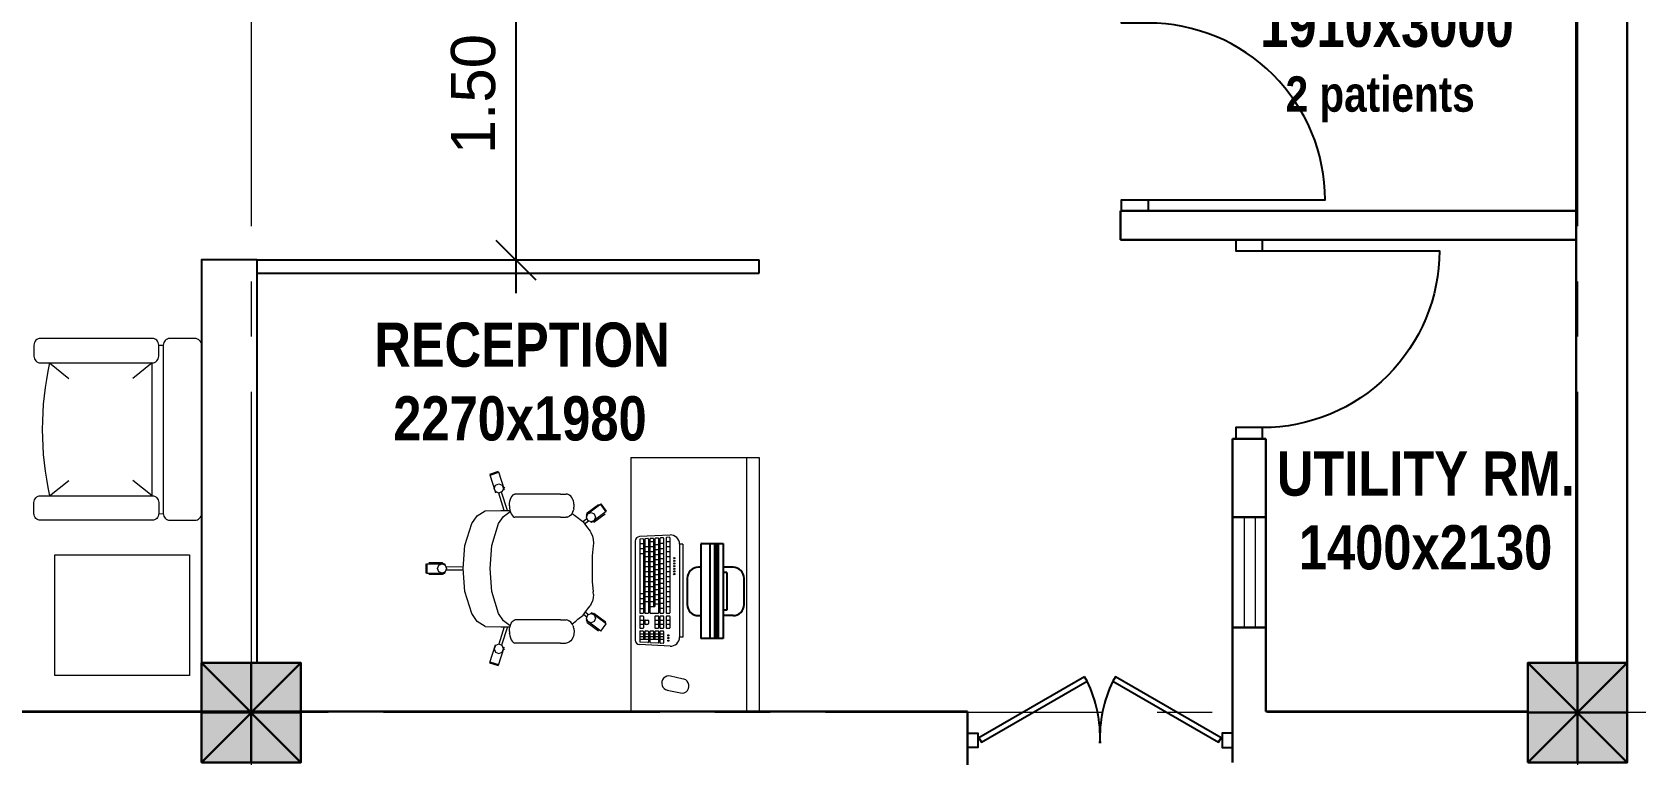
# Model space of a CAD drawing. Header units: metres. Extents: x 319894 to 3389272, y 120 to 6136017.
# Drawn here: x 321319.07 to 321326.32, y 3068023.45 to 3068026.72 of the extents above; entities that cross this region are included whole.
import ezdxf

# ---------------------------------------------------------------- set-up
doc = ezdxf.new("R2010")
doc.units = ezdxf.units.M
doc.header["$MEASUREMENT"] = 0
doc.linetypes.add('CENTER', pattern=[2, 1.25, -0.25, 0.25, -0.25])
doc.linetypes.add('HIDDEN', pattern=[0.375, 0.25, -0.125])
doc.layers.get('Defpoints').update_dxf_attribs({"color": 254})
for name, color, linetype, lineweight in [('a_MUEBLE', 255, 'Continuous', 5), ('centerline', 255, 'HIDDEN', 5), ('column', 50, 'Continuous', 30), ('Fixtures', 31, 'Continuous', 20), ('hatch', 252, 'Continuous', 15), ('MOBILIARIO1', 144, 'Continuous', 5), ('wall', 4, 'Continuous', 30), ('window-door', 4, 'Continuous', 20)]:
    doc.layers.add(name, color=color, linetype=linetype, lineweight=lineweight)
for name, color, linetype in [('door_cad-block.com', 7, 'Continuous'), ('S-DIM', 7, 'Continuous'), ('TEXT', 255, 'Continuous')]:
    doc.layers.add(name, color=color, linetype=linetype)
doc.styles.get("Standard").update_dxf_attribs({"font": 'arial.ttf'})
doc.dimstyles.get("Standard").update_dxf_attribs({"dimtxt": 0.2, "dimasz": 0.18, "dimexe": 0.2, "dimexo": 0.2, "dimgap": 0.09, "dimtad": 1, "dimzin": 0, "dimdsep": 46, "dimtxsty": 'Standard', "dimblk": 'OBLIQUE', "dimcen": 0.09, "dimdle": 0.15, "dimclrt": 7, "dimadec": 0, "dimazin": 0, "dimtfac": 1, "dimtofl": 0, "dimtmove": 0, "dimatfit": 3, "dimfxl": 0.3, "dimfxlon": 1, "dimtfillclr": 2, "dimtolj": 1, "dimtzin": 0, "dimarcsym": 0})

# ---------------------------------------------------------------- blocks, each defined once
blk = doc.blocks.new('column')
at = {"layer": 'hatch'}
h = blk.add_hatch(color=256, dxfattribs=at)
h.dxf.hatch_style = 1
h.paths.add_polyline_path([(0, 0), (0.45, 0), (0.45, 0.45), (0, 0.45)])
at = {"layer": 'column'}
for p, q in [((0, 0.45), (0.45, 0)), ((0, 0), (0.45, 0.45)), ((0.225, 0.45), (0.225, 0)), ((0, 0.225), (0.45, 0.225))]:
    blk.add_line(p, q, dxfattribs=at)
blk.add_lwpolyline([(0, 0), (0.45, 0), (0.45, 0.45), (0, 0.45)], close=True, dxfattribs=at)
blk = doc.blocks.new('BGRID')
at = {"layer": 'centerline', "linetype": 'CENTER'}
for p, q in [((322143.3843, 3068091.5451), (322143.3843, 3068053.8854)), ((322149.3843, 3068091.5451), (322149.3843, 3068053.8854)), ((322157.2322, 3068076.0944), (322134.6013, 3068076.0944))]:
    blk.add_line(p, q, dxfattribs=at)
at = {"layer": 'wall'}
for p in [(322143.1593, 3068075.8694), (322149.1593, 3068075.8694)]:
    blk.add_blockref('column', p, dxfattribs=at)
blk = doc.blocks.new('GHE-BANH')
for p, q in [((-300.6, -33.6), (-230.7, -120.5)), ((300.6, -33.6), (230.7, -120.5)), ((-300.6, -496.9), (-230.7, -410)), ((300.6, -496.9), (230.7, -410)), ((-300.6, -496.9), (300.6, -496.9)), ((-381.5, -526.9), (-380.9, -547.7)), ((381.5, -526.9), (380.9, -547.7))]:
    blk.add_line(p, q)
for points in [[(-411.5, -496.9), (-411.5, 7.5, -0.414214), (-381.5, 37.5), (-330.6, 37.5, -0.414214), (-300.6, 7.5), (-300.6, -496.9, -0.414214), (-330.6, -526.9), (-381.5, -526.9, -0.414214)], [(411.5, -496.9), (411.5, 7.5, 0.414214), (381.5, 37.5), (330.6, 37.5, 0.414214), (300.6, 7.5), (300.6, -496.9, 0.414214), (330.6, -526.9), (381.5, -526.9, 0.414214)], [(-410.9, -577.7), (-410.9, -690.6, 0.414214), (-380.9, -720.6), (380.9, -720.6, 0.414214), (410.9, -690.6), (410.9, -577.7, 0.414214), (380.9, -547.7), (-380.9, -547.7, 0.414214)]]:
    blk.add_lwpolyline(points, format="xyb", close=True)
blk.add_arc((0, -1361.9), 1361.9, 77.24829, 102.75171)
blk = doc.blocks.new('*U950')
at = {"color": 0, "linetype": 'ByBlock', "ltscale": 10}
blk.add_lwpolyline([(-50, 0), (-50, 800, 0.414214), (-850, 0)], format="xyb", dxfattribs=at)
at = {"color": 0}
for points in [[(-900, 0), (-850, 0), (-850, -120.6), (-900, -120.6)], [(-50, 0), (0, 0), (0, -120.6), (-50, -120.6)]]:
    blk.add_lwpolyline(points, close=True, dxfattribs=at)
blk = doc.blocks.new('*U13')
for points in [[(5, 5), (65, 5), (65, 85), (5, 85)], [(5, 5), (65, 5), (65, 85), (5, 85)], [(682.8, -289.1), (85, 56), (70, 30), (667.8, -315.1)], [(842.2, -315.1), (1440, 30), (1425, 56), (827.2, -289.1)], [(1505, 5), (1445, 5), (1445, 85), (1505, 85)]]:
    blk.add_lwpolyline(points, close=True)
for centre, start, end in [((20, 30), 334.28787, 2.33731), ((1490, 30), 177.66269, 205.71213)]:
    blk.add_arc(centre, 735.6, start, end)
blk = doc.blocks.new('_Oblique')
at = {"color": 0, "linetype": 'ByBlock', "lineweight": -2}
blk.add_line((-0.5, -0.5), (0.5, 0.5), dxfattribs=at)
blk = doc.blocks.new('*D975')
at = {"layer": 'Defpoints', "color": 0, "transparency": 16777216}
for p in [(321320.9653, 3068027.188), (321320.9653, 3068025.688), (321321.2573, 3068025.688)]:
    blk.add_point(p, dxfattribs=at)
at = {"layer": 'S-DIM', "color": 0, "lineweight": -2, "transparency": 16777216}
for p, q in [((321321.2573, 3068027.338), (321321.2573, 3068025.538)), ((321321.1653, 3068027.188), (321321.4573, 3068027.188)), ((321321.1653, 3068025.688), (321321.4573, 3068025.688))]:
    blk.add_line(p, q, dxfattribs=at)
at = {"layer": 'S-DIM', "color": 0, "lineweight": -2, "transparency": 16777216, "xscale": 0.18, "yscale": 0.18, "zscale": 0.18}
for p, rotation in [((321321.2573, 3068027.188), 90), ((321321.2573, 3068025.688), 270)]:
    blk.add_blockref('_Oblique', p, dxfattribs=dict(at, rotation=rotation))
at = {"layer": 'S-DIM', "color": 7, "transparency": 16777216, "insert": (321321.0652, 3068026.438), "char_height": 0.2, "attachment_point": 5, "rotation": 90}
blk.add_mtext('\\A1;1.50', dxfattribs=at)
blk = doc.blocks.new('chair')
at = {"color": 2}
for p, q in [((321983.0371, 3068075.3699), (321983.0765, 3068075.3821)), ((321983.5635, 3068075.2027), (321983.5385, 3068075.2362)), ((321982.7509, 3068074.9241), (321982.7509, 3068074.9662)), ((321983.0371, 3068074.5204), (321983.0765, 3068074.5082))]:
    blk.add_line(p, q, dxfattribs=at)
at = {"layer": 'MOBILIARIO1', "linetype": 'Continuous'}
for p, q in [((321983.0371, 3068075.3699), (321983.0621, 3068075.2896)), ((321983.0763, 3068075.3827), (321983.1013, 3068075.3024)), ((321983.1031, 3068075.314), (321983.0997, 3068075.3074)), ((321983.0621, 3068075.2896), (321983.0661, 3068075.2909)), ((321983.1022, 3068075.2085), (321983.0784, 3068075.2869)), ((321983.1176, 3068075.2085), (321983.0903, 3068075.2912)), ((321983.0973, 3068075.301), (321983.1013, 3068075.3024)), ((321983.1266, 3068075.2397), (321983.1281, 3068075.2494)), ((321983.1266, 3068075.2397), (321983.1266, 3068075.2392)), ((321983.1281, 3068075.2498), (321983.1305, 3068075.2589)), ((321983.1281, 3068075.2498), (321983.1281, 3068075.2494)), ((321983.1305, 3068075.2589), (321983.1337, 3068075.2668)), ((321983.1337, 3068075.2668), (321983.1375, 3068075.2733)), ((321983.1375, 3068075.2733), (321983.142, 3068075.2782)), ((321983.142, 3068075.2782), (321983.1468, 3068075.2812)), ((321983.1468, 3068075.2812), (321983.1507, 3068075.2824)), ((321983.3564, 3068075.2824), (321983.1507, 3068075.2824)), ((321983.3564, 3068075.2824), (321983.3654, 3068075.2824)), ((321983.3654, 3068075.2824), (321983.3741, 3068075.2824)), ((321983.3741, 3068075.2824), (321983.3824, 3068075.2824)), ((321983.3889, 3068075.281), (321983.3824, 3068075.2824)), ((321983.3912, 3068075.28), (321983.3889, 3068075.281)), ((321983.3974, 3068075.2771), (321983.3912, 3068075.28)), ((321983.403, 3068075.2723), (321983.3974, 3068075.2771)), ((321983.4078, 3068075.266), (321983.403, 3068075.2723)), ((321983.4094, 3068075.2639), (321983.4078, 3068075.266)), ((321983.4129, 3068075.2565), (321983.4094, 3068075.2639)), ((321983.4141, 3068075.2539), (321983.4129, 3068075.2565)), ((321983.4151, 3068075.2502), (321983.4141, 3068075.2539)), ((321983.4168, 3068075.2438), (321983.4151, 3068075.2502)), ((321983.4173, 3068075.2408), (321983.4168, 3068075.2438)), ((321983.4178, 3068075.2374), (321983.4173, 3068075.2408)), ((321983.0153, 3068075.2068), (321983.0868, 3068075.2085)), ((321983.0868, 3068075.2085), (321983.0907, 3068075.2085)), ((321983.0907, 3068075.2085), (321983.1092, 3068075.2085)), ((321983.1092, 3068075.2085), (321983.1201, 3068075.2085)), ((321983.1201, 3068075.2085), (321983.1284, 3068075.2085)), ((321983.1262, 3068075.2297), (321983.1266, 3068075.2392)), ((321983.1262, 3068075.2297), (321983.1266, 3068075.2202)), ((321983.1266, 3068075.2202), (321983.1266, 3068075.2197)), ((321983.1266, 3068075.2197), (321983.1281, 3068075.21)), ((321983.1281, 3068075.21), (321983.1281, 3068075.2096)), ((321983.1281, 3068075.2096), (321983.1305, 3068075.2005)), ((321983.1305, 3068075.2005), (321983.1337, 3068075.1926)), ((321983.1337, 3068075.1926), (321983.1375, 3068075.1861)), ((321983.1375, 3068075.1861), (321983.142, 3068075.1812)), ((321983.142, 3068075.1812), (321983.1468, 3068075.1782)), ((321983.1468, 3068075.1782), (321983.1507, 3068075.177)), ((321983.3564, 3068075.1774), (321983.1507, 3068075.177)), ((321983.3564, 3068075.1774), (321983.3654, 3068075.1774)), ((321983.3654, 3068075.1774), (321983.3741, 3068075.1774)), ((321983.3741, 3068075.1774), (321983.3823, 3068075.1774)), ((321983.3889, 3068075.1784), (321983.3823, 3068075.1774)), ((321983.3823, 3068075.1774), (321983.3823, 3068075.1774)), ((321983.3889, 3068075.1784), (321983.3912, 3068075.1794)), ((321983.3974, 3068075.1823), (321983.3912, 3068075.1794)), ((321983.403, 3068075.1871), (321983.3974, 3068075.1823)), ((321983.4078, 3068075.1935), (321983.403, 3068075.1871)), ((321983.4078, 3068075.1935), (321983.4094, 3068075.1956)), ((321983.4089, 3068075.1949), (321983.4255, 3068075.1821)), ((321983.4129, 3068075.2029), (321983.4094, 3068075.1956)), ((321983.4129, 3068075.2029), (321983.4141, 3068075.2056)), ((321983.4141, 3068075.2056), (321983.4151, 3068075.2092)), ((321983.4168, 3068075.2156), (321983.4151, 3068075.2092)), ((321983.4168, 3068075.2156), (321983.4173, 3068075.2186)), ((321983.4173, 3068075.2186), (321983.4178, 3068075.222)), ((321983.418, 3068075.2336), (321983.4178, 3068075.2374)), ((321983.4178, 3068075.222), (321983.418, 3068075.2258)), ((321983.4181, 3068075.2297), (321983.418, 3068075.2336)), ((321983.418, 3068075.2258), (321983.4181, 3068075.2297)), ((321983.4255, 3068075.1821), (321983.4576, 3068075.1579)), ((321983.4576, 3068075.1579), (321983.4753, 3068075.1711)), ((321983.5393, 3068075.2368), (321983.4727, 3068075.1872)), ((321983.4727, 3068075.1872), (321983.4752, 3068075.1837)), ((321983.4769, 3068075.1903), (321983.478, 3068075.1977)), ((321983.478, 3068075.1977), (321983.528, 3068075.2348)), ((321983.5635, 3068075.2027), (321983.4969, 3068075.1531)), ((321983.5082, 3068075.155), (321983.5582, 3068075.1922)), ((321983.4576, 3068075.1579), (321983.4592, 3068075.1564)), ((321983.4592, 3068075.1564), (321983.4741, 3068075.1353)), ((321983.4655, 3068075.1475), (321983.4827, 3068075.1607)), ((321983.4741, 3068075.1353), (321983.4903, 3068075.1143)), ((321983.4903, 3068075.1143), (321983.4922, 3068075.1117)), ((321983.4922, 3068075.1117), (321983.4937, 3068075.1086)), ((321983.4937, 3068075.1086), (321983.5011, 3068075.0922)), ((321983.4944, 3068075.1566), (321983.4969, 3068075.1531)), ((321983.5082, 3068075.155), (321983.5011, 3068075.1562)), ((321983.5048, 3068075.0487), (321983.5006, 3068075.0028)), ((321983.5011, 3068075.0922), (321983.5043, 3068075.0764)), ((321983.5043, 3068075.0764), (321983.5057, 3068075.0602)), ((321983.5057, 3068075.0602), (321983.5048, 3068075.0487)), ((321982.7509, 3068074.9662), (321982.8332, 3068074.9662)), ((321982.8229, 3068074.9715), (321982.7611, 3068074.9715)), ((321982.8229, 3068074.9715), (321982.828, 3068074.9662)), ((321982.8332, 3068074.9662), (321982.8332, 3068074.9619)), ((321982.9163, 3068074.9526), (321982.8404, 3068074.9516)), ((321983.5006, 3068075.0036), (321983.5006, 3068074.8858)), ((321982.7509, 3068074.9241), (321982.8332, 3068074.9241)), ((321982.8229, 3068074.9188), (321982.7611, 3068074.9188)), ((321982.828, 3068074.9241), (321982.8229, 3068074.9188)), ((321982.8332, 3068074.9284), (321982.8332, 3068074.9241)), ((321982.9163, 3068074.9377), (321982.8404, 3068074.9387)), ((321983.5006, 3068074.8867), (321983.5049, 3068074.8399)), ((321983.5044, 3068074.8129), (321983.5011, 3068074.7981)), ((321983.5057, 3068074.8282), (321983.5044, 3068074.8129)), ((321983.5057, 3068074.8282), (321983.5049, 3068074.8399)), ((321983.4357, 3068074.7159), (321983.4578, 3068074.7323)), ((321983.4593, 3068074.7339), (321983.4578, 3068074.7323)), ((321983.4593, 3068074.7339), (321983.4742, 3068074.755)), ((321983.4617, 3068074.7373), (321983.4753, 3068074.7275)), ((321983.4693, 3068074.7481), (321983.4827, 3068074.7378)), ((321983.4742, 3068074.755), (321983.4788, 3068074.7612)), ((321983.4788, 3068074.7612), (321983.4904, 3068074.776)), ((321983.4923, 3068074.7786), (321983.4904, 3068074.776)), ((321983.4937, 3068074.7818), (321983.4923, 3068074.7786)), ((321983.4937, 3068074.7818), (321983.5011, 3068074.7981)), ((321983.4944, 3068074.7419), (321983.4969, 3068074.7454)), ((321983.5635, 3068074.6958), (321983.4969, 3068074.7454)), ((321983.5011, 3068074.7423), (321983.5082, 3068074.7435)), ((321983.5082, 3068074.7435), (321983.5582, 3068074.7063)), ((321983.0153, 3068074.6835), (321983.0868, 3068074.6818)), ((321983.1022, 3068074.6818), (321983.0784, 3068074.6034)), ((321983.0868, 3068074.6818), (321983.0907, 3068074.6818)), ((321983.1176, 3068074.6818), (321983.0903, 3068074.5992)), ((321983.0907, 3068074.6818), (321983.1092, 3068074.6818)), ((321983.1092, 3068074.6818), (321983.1201, 3068074.6818)), ((321983.1201, 3068074.6818), (321983.1284, 3068074.6818)), ((321983.1262, 3068074.6606), (321983.1266, 3068074.6701)), ((321983.1262, 3068074.6606), (321983.1266, 3068074.6512)), ((321983.1266, 3068074.6707), (321983.1281, 3068074.6803)), ((321983.1266, 3068074.6701), (321983.1266, 3068074.6707)), ((321983.1281, 3068074.6807), (321983.1305, 3068074.6898)), ((321983.1281, 3068074.6803), (321983.1281, 3068074.6807)), ((321983.1305, 3068074.6898), (321983.1337, 3068074.6977)), ((321983.1337, 3068074.6977), (321983.1375, 3068074.7043)), ((321983.1375, 3068074.7043), (321983.142, 3068074.7091)), ((321983.142, 3068074.7091), (321983.1468, 3068074.7121)), ((321983.1468, 3068074.7121), (321983.1507, 3068074.7133)), ((321983.3564, 3068074.7129), (321983.1507, 3068074.7133)), ((321983.3564, 3068074.7129), (321983.3654, 3068074.7129)), ((321983.3654, 3068074.7129), (321983.3741, 3068074.7129)), ((321983.3741, 3068074.7129), (321983.3823, 3068074.7129)), ((321983.3823, 3068074.7129), (321983.3823, 3068074.7129)), ((321983.3889, 3068074.7119), (321983.3823, 3068074.7129)), ((321983.3889, 3068074.7119), (321983.3912, 3068074.7109)), ((321983.3974, 3068074.708), (321983.3912, 3068074.7109)), ((321983.403, 3068074.7032), (321983.3974, 3068074.708)), ((321983.4078, 3068074.6969), (321983.403, 3068074.7032)), ((321983.4078, 3068074.6969), (321983.4094, 3068074.6948)), ((321983.409, 3068074.6953), (321983.4256, 3068074.708)), ((321983.4129, 3068074.6874), (321983.4094, 3068074.6948)), ((321983.4129, 3068074.6874), (321983.4141, 3068074.6848)), ((321983.4141, 3068074.6848), (321983.4151, 3068074.6811)), ((321983.4168, 3068074.6748), (321983.4151, 3068074.6811)), ((321983.4168, 3068074.6748), (321983.4173, 3068074.6717)), ((321983.4173, 3068074.6717), (321983.4178, 3068074.6683)), ((321983.4178, 3068074.6683), (321983.418, 3068074.6645)), ((321983.418, 3068074.6645), (321983.4181, 3068074.6606)), ((321983.4181, 3068074.6606), (321983.418, 3068074.6567)), ((321983.4256, 3068074.708), (321983.4357, 3068074.7159)), ((321983.4727, 3068074.7113), (321983.4752, 3068074.7148)), ((321983.5393, 3068074.6617), (321983.4727, 3068074.7113)), ((321983.478, 3068074.7008), (321983.4769, 3068074.7082)), ((321983.478, 3068074.7008), (321983.528, 3068074.6637)), ((321983.5393, 3068074.6617), (321983.5635, 3068074.6958)), ((321983.5582, 3068074.7063), (321983.5593, 3068074.6989)), ((321983.0371, 3068074.5204), (321983.0621, 3068074.6008)), ((321983.0621, 3068074.6008), (321983.0661, 3068074.5994)), ((321983.0763, 3068074.5076), (321983.1013, 3068074.588)), ((321983.0973, 3068074.5893), (321983.1013, 3068074.588)), ((321983.1266, 3068074.6506), (321983.1266, 3068074.6512)), ((321983.1266, 3068074.6506), (321983.1281, 3068074.6409)), ((321983.1281, 3068074.6405), (321983.1281, 3068074.6409)), ((321983.1281, 3068074.6405), (321983.1305, 3068074.6315)), ((321983.1305, 3068074.6315), (321983.1337, 3068074.6235)), ((321983.1337, 3068074.6235), (321983.1375, 3068074.617)), ((321983.1375, 3068074.617), (321983.142, 3068074.6121)), ((321983.142, 3068074.6121), (321983.1468, 3068074.6091)), ((321983.1468, 3068074.6091), (321983.1507, 3068074.6079)), ((321983.3564, 3068074.6079), (321983.1507, 3068074.6079)), ((321983.3564, 3068074.6079), (321983.3654, 3068074.6079)), ((321983.3654, 3068074.6079), (321983.3741, 3068074.6079)), ((321983.3741, 3068074.6079), (321983.3824, 3068074.6079)), ((321983.3889, 3068074.6093), (321983.3824, 3068074.6079)), ((321983.3912, 3068074.6103), (321983.3889, 3068074.6093)), ((321983.3974, 3068074.6132), (321983.3912, 3068074.6103)), ((321983.403, 3068074.618), (321983.3974, 3068074.6132)), ((321983.4078, 3068074.6244), (321983.403, 3068074.618)), ((321983.4094, 3068074.6265), (321983.4078, 3068074.6244)), ((321983.4129, 3068074.6338), (321983.4094, 3068074.6265)), ((321983.4141, 3068074.6365), (321983.4129, 3068074.6338)), ((321983.4151, 3068074.6401), (321983.4141, 3068074.6365)), ((321983.4168, 3068074.6465), (321983.4151, 3068074.6401)), ((321983.4173, 3068074.6495), (321983.4168, 3068074.6465)), ((321983.4178, 3068074.653), (321983.4173, 3068074.6495)), ((321983.418, 3068074.6567), (321983.4178, 3068074.653)), ((321983.1031, 3068074.5763), (321983.0997, 3068074.5829))]:
    blk.add_line(p, q, dxfattribs=at)
for points in [[(321983.0985, 3068075.308), (321983.0925, 3068075.2931), (321983.0779, 3068075.2869), (321983.0634, 3068075.2931), (321983.0573, 3068075.308), (321983.0634, 3068075.3229), (321983.0779, 3068075.3291), (321983.0925, 3068075.3229)], [(321983.5154, 3068075.1776), (321983.5093, 3068075.1627), (321983.4948, 3068075.1565), (321983.4802, 3068075.1627), (321983.4742, 3068075.1776), (321983.4802, 3068075.1925), (321983.4948, 3068075.1987), (321983.5093, 3068075.1925)], [(321982.8414, 3068074.9452), (321982.8354, 3068074.9303), (321982.8208, 3068074.9241), (321982.8063, 3068074.9303), (321982.8002, 3068074.9452), (321982.8063, 3068074.9601), (321982.8208, 3068074.9662), (321982.8354, 3068074.9601)], [(321983.5154, 3068074.7209), (321983.5093, 3068074.706), (321983.4948, 3068074.6998), (321983.4802, 3068074.706), (321983.4742, 3068074.7209), (321983.4802, 3068074.7358), (321983.4948, 3068074.742), (321983.5093, 3068074.7358)], [(321983.0985, 3068074.5823), (321983.0925, 3068074.5972), (321983.0779, 3068074.6034), (321983.0634, 3068074.5972), (321983.0573, 3068074.5823), (321983.0634, 3068074.5674), (321983.0779, 3068074.5612), (321983.0925, 3068074.5674)]]:
    blk.add_lwpolyline(points, close=True, dxfattribs=at)
for points in [[(321982.955, 3068075.1486), (321982.9794, 3068075.184), (321983.0153, 3068075.2068)], [(321983.0768, 3068075.1486), (321983.0983, 3068075.1811), (321983.1297, 3068075.2037)], [(321982.9164, 3068074.9452), (321982.9245, 3068075.0491), (321982.955, 3068075.1486)], [(321983.0383, 3068074.9452), (321983.0463, 3068075.0491), (321983.0768, 3068075.1486)], [(321982.955, 3068074.7417), (321982.9245, 3068074.8412), (321982.9164, 3068074.9452)], [(321983.0768, 3068074.7417), (321983.0463, 3068074.8412), (321983.0383, 3068074.9452)], [(321983.0153, 3068074.6835), (321982.9794, 3068074.7063), (321982.955, 3068074.7417)], [(321983.1297, 3068074.6866), (321983.0983, 3068074.7092), (321983.0768, 3068074.7417)]]:
    blk.add_lwpolyline(points, dxfattribs=at)
blk = doc.blocks.new('desktop')
at = {"layer": 'a_MUEBLE', "color": 8}
for p, q in [((321984.4957, 3068129.6255), (321984.4957, 3068129.1786)), ((321984.6537, 3068129.6535), (321984.5163, 3068129.6461)), ((321984.5169, 3068129.6329), (321984.5169, 3068129.3017)), ((321984.5169, 3068129.6153), (321984.5334, 3068129.6153)), ((321984.5169, 3068129.5924), (321984.5334, 3068129.5924)), ((321984.531, 3068129.6359), (321984.5192, 3068129.6353)), ((321984.5334, 3068129.6336), (321984.5334, 3068129.3017)), ((321984.5398, 3068129.6342), (321984.5398, 3068129.3017)), ((321984.5398, 3068129.6012), (321984.5563, 3068129.6012)), ((321984.5538, 3068129.6371), (321984.542, 3068129.6365)), ((321984.5563, 3068129.6348), (321984.5563, 3068129.3017)), ((321984.5626, 3068129.6354), (321984.5626, 3068129.3017)), ((321984.5626, 3068129.624), (321984.5791, 3068129.624)), ((321984.5626, 3068129.6012), (321984.5791, 3068129.6012)), ((321984.5766, 3068129.6384), (321984.5648, 3068129.6377)), ((321984.5791, 3068129.636), (321984.5791, 3068129.3303)), ((321984.5854, 3068129.6366), (321984.5854, 3068129.3303)), ((321984.5854, 3068129.6101), (321984.6019, 3068129.6101)), ((321984.5995, 3068129.6396), (321984.5876, 3068129.639)), ((321984.6019, 3068129.6373), (321984.6019, 3068129.3017)), ((321984.6082, 3068129.6379), (321984.6082, 3068129.3017)), ((321984.6082, 3068129.6159), (321984.6247, 3068129.6159)), ((321984.6082, 3068129.593), (321984.6247, 3068129.593)), ((321984.6223, 3068129.6408), (321984.6105, 3068129.6402)), ((321984.6247, 3068129.6385), (321984.6247, 3068129.3017)), ((321984.6367, 3068129.6403), (321984.6367, 3068129.3017)), ((321984.6367, 3068129.624), (321984.6532, 3068129.624)), ((321984.6367, 3068129.6012), (321984.6532, 3068129.6012)), ((321984.6507, 3068129.6433), (321984.6389, 3068129.6427)), ((321984.6532, 3068129.641), (321984.6532, 3068129.3017)), ((321984.6971, 3068129.6124), (321984.6971, 3068129.1918)), ((321984.7119, 3068129.6124), (321984.6971, 3068129.6124)), ((321984.7119, 3068129.6124), (321984.7119, 3068129.1918)), ((321984.5169, 3068129.5699), (321984.5334, 3068129.5699)), ((321984.5398, 3068129.5786), (321984.5563, 3068129.5786)), ((321984.5398, 3068129.556), (321984.5563, 3068129.556)), ((321984.5398, 3068129.5334), (321984.5563, 3068129.5334)), ((321984.5626, 3068129.5786), (321984.5791, 3068129.5786)), ((321984.5626, 3068129.556), (321984.5791, 3068129.556)), ((321984.5626, 3068129.5334), (321984.5791, 3068129.5334)), ((321984.5854, 3068129.5875), (321984.6019, 3068129.5875)), ((321984.5854, 3068129.5649), (321984.6019, 3068129.5649)), ((321984.5854, 3068129.5424), (321984.6019, 3068129.5424)), ((321984.5854, 3068129.5198), (321984.6019, 3068129.5198)), ((321984.6082, 3068129.5704), (321984.6247, 3068129.5704)), ((321984.6082, 3068129.5478), (321984.6247, 3068129.5478)), ((321984.6082, 3068129.5253), (321984.6247, 3068129.5253)), ((321984.6367, 3068129.5786), (321984.6532, 3068129.5786)), ((321984.6367, 3068129.556), (321984.6532, 3068129.556)), ((321984.6367, 3068129.5334), (321984.6532, 3068129.5334)), ((321984.5398, 3068129.5109), (321984.5563, 3068129.5109)), ((321984.5398, 3068129.4883), (321984.5563, 3068129.4883)), ((321984.5398, 3068129.4657), (321984.5563, 3068129.4657)), ((321984.5626, 3068129.5109), (321984.5791, 3068129.5109)), ((321984.5626, 3068129.4883), (321984.5791, 3068129.4883)), ((321984.5626, 3068129.4657), (321984.5791, 3068129.4657)), ((321984.5854, 3068129.4972), (321984.6019, 3068129.4972)), ((321984.5854, 3068129.4746), (321984.6019, 3068129.4746)), ((321984.5854, 3068129.4521), (321984.6019, 3068129.4521)), ((321984.6082, 3068129.5027), (321984.6247, 3068129.5027)), ((321984.6082, 3068129.4801), (321984.6247, 3068129.4801)), ((321984.6082, 3068129.4575), (321984.6247, 3068129.4575)), ((321984.6367, 3068129.5109), (321984.6532, 3068129.5109)), ((321984.6367, 3068129.4883), (321984.6532, 3068129.4883)), ((321984.6367, 3068129.4657), (321984.6532, 3068129.4657)), ((321984.5169, 3068129.3893), (321984.5334, 3068129.3893)), ((321984.5398, 3068129.4431), (321984.5563, 3068129.4431)), ((321984.5398, 3068129.4206), (321984.5563, 3068129.4206)), ((321984.5398, 3068129.398), (321984.5563, 3068129.398)), ((321984.5398, 3068129.3754), (321984.5563, 3068129.3754)), ((321984.5626, 3068129.4431), (321984.5791, 3068129.4431)), ((321984.5626, 3068129.4206), (321984.5791, 3068129.4206)), ((321984.5626, 3068129.398), (321984.5791, 3068129.398)), ((321984.5626, 3068129.3754), (321984.5791, 3068129.3754)), ((321984.5854, 3068129.4295), (321984.6019, 3068129.4295)), ((321984.5854, 3068129.4069), (321984.6019, 3068129.4069)), ((321984.5854, 3068129.3843), (321984.6019, 3068129.3843)), ((321984.6082, 3068129.435), (321984.6247, 3068129.435)), ((321984.6082, 3068129.4124), (321984.6247, 3068129.4124)), ((321984.6082, 3068129.3898), (321984.6247, 3068129.3898)), ((321984.6367, 3068129.4431), (321984.6532, 3068129.4431)), ((321984.6367, 3068129.4206), (321984.6532, 3068129.4206)), ((321984.6367, 3068129.398), (321984.6532, 3068129.398)), ((321984.6367, 3068129.3754), (321984.6532, 3068129.3754)), ((321984.5169, 3068129.3667), (321984.5334, 3068129.3667)), ((321984.5169, 3068129.3441), (321984.5334, 3068129.3441)), ((321984.5169, 3068129.3216), (321984.5334, 3068129.3216)), ((321984.5193, 3068129.2994), (321984.5311, 3068129.2994)), ((321984.5398, 3068129.3529), (321984.5563, 3068129.3529)), ((321984.5421, 3068129.2994), (321984.5539, 3068129.2994)), ((321984.5626, 3068129.3529), (321984.5791, 3068129.3529)), ((321984.5626, 3068129.3303), (321984.5854, 3068129.3303)), ((321984.5649, 3068129.2994), (321984.5996, 3068129.2994)), ((321984.5854, 3068129.3618), (321984.6019, 3068129.3618)), ((321984.5854, 3068129.3421), (321984.6019, 3068129.3421)), ((321984.6082, 3068129.3672), (321984.6247, 3068129.3672)), ((321984.6082, 3068129.3447), (321984.6247, 3068129.3447)), ((321984.6082, 3068129.3221), (321984.6247, 3068129.3221)), ((321984.6106, 3068129.2994), (321984.6224, 3068129.2994)), ((321984.6367, 3068129.3529), (321984.6532, 3068129.3529)), ((321984.6367, 3068129.3303), (321984.6532, 3068129.3303)), ((321984.639, 3068129.2994), (321984.6509, 3068129.2994)), ((321984.5169, 3068129.2851), (321984.5169, 3068129.2341)), ((321984.5169, 3068129.2689), (321984.5334, 3068129.2689)), ((321984.5169, 3068129.2503), (321984.5334, 3068129.2503)), ((321984.5193, 3068129.2874), (321984.5311, 3068129.2874)), ((321984.5193, 3068129.2318), (321984.5311, 3068129.2318)), ((321984.5334, 3068129.2851), (321984.5334, 3068129.2341)), ((321984.5398, 3068129.2665), (321984.5398, 3068129.2526)), ((321984.5421, 3068129.2689), (321984.5539, 3068129.2689)), ((321984.5421, 3068129.2503), (321984.5539, 3068129.2503)), ((321984.5563, 3068129.2665), (321984.5563, 3068129.2526)), ((321984.5854, 3068129.2851), (321984.5854, 3068129.2341)), ((321984.5854, 3068129.2689), (321984.6019, 3068129.2689)), ((321984.5854, 3068129.2503), (321984.6019, 3068129.2503)), ((321984.5878, 3068129.2874), (321984.5996, 3068129.2874)), ((321984.5878, 3068129.2318), (321984.5996, 3068129.2318)), ((321984.6019, 3068129.2851), (321984.6019, 3068129.2341)), ((321984.6082, 3068129.2851), (321984.6082, 3068129.2341)), ((321984.6082, 3068129.2689), (321984.6247, 3068129.2689)), ((321984.6082, 3068129.2503), (321984.6247, 3068129.2503)), ((321984.6106, 3068129.2874), (321984.6224, 3068129.2874)), ((321984.6106, 3068129.2318), (321984.6224, 3068129.2318)), ((321984.6247, 3068129.2851), (321984.6247, 3068129.2341)), ((321984.6367, 3068129.2851), (321984.6367, 3068129.2341)), ((321984.6367, 3068129.2689), (321984.6532, 3068129.2689)), ((321984.6367, 3068129.2503), (321984.6532, 3068129.2503)), ((321984.639, 3068129.2874), (321984.6509, 3068129.2874)), ((321984.639, 3068129.2318), (321984.6509, 3068129.2318)), ((321984.6532, 3068129.2851), (321984.6532, 3068129.2341)), ((321984.6537, 3068129.1506), (321984.5163, 3068129.158)), ((321984.5169, 3068129.2175), (321984.5169, 3068129.1712)), ((321984.5169, 3068129.2071), (321984.5334, 3068129.2071)), ((321984.5169, 3068129.1944), (321984.5334, 3068129.1944)), ((321984.5169, 3068129.1817), (321984.5563, 3068129.1817)), ((321984.5538, 3068129.167), (321984.5192, 3068129.1689)), ((321984.5193, 3068129.2198), (321984.5311, 3068129.2198)), ((321984.5334, 3068129.2175), (321984.5334, 3068129.1817)), ((321984.5398, 3068129.2175), (321984.5398, 3068129.1817)), ((321984.5398, 3068129.2071), (321984.5563, 3068129.2071)), ((321984.5398, 3068129.1944), (321984.5563, 3068129.1944)), ((321984.5421, 3068129.2198), (321984.5539, 3068129.2198)), ((321984.5563, 3068129.2175), (321984.5563, 3068129.1693)), ((321984.5626, 3068129.2175), (321984.5626, 3068129.1687)), ((321984.5626, 3068129.2071), (321984.5791, 3068129.2071)), ((321984.5626, 3068129.1944), (321984.5791, 3068129.1944)), ((321984.5626, 3068129.1817), (321984.6019, 3068129.1817)), ((321984.5995, 3068129.1645), (321984.5648, 3068129.1664)), ((321984.5649, 3068129.2198), (321984.5768, 3068129.2198)), ((321984.5791, 3068129.2175), (321984.5791, 3068129.1817)), ((321984.5854, 3068129.2175), (321984.5854, 3068129.1817)), ((321984.5854, 3068129.2071), (321984.6019, 3068129.2071)), ((321984.5854, 3068129.1944), (321984.6019, 3068129.1944)), ((321984.5878, 3068129.2198), (321984.5996, 3068129.2198)), ((321984.6019, 3068129.2175), (321984.6019, 3068129.1669)), ((321984.6082, 3068129.2175), (321984.6082, 3068129.1663)), ((321984.6082, 3068129.2071), (321984.6247, 3068129.2071)), ((321984.6082, 3068129.1944), (321984.6247, 3068129.1944)), ((321984.6082, 3068129.1817), (321984.6247, 3068129.1817)), ((321984.6223, 3068129.1633), (321984.6105, 3068129.1639)), ((321984.6106, 3068129.2198), (321984.6224, 3068129.2198)), ((321984.6247, 3068129.2175), (321984.6247, 3068129.1656)), ((321984.7119, 3068129.1918), (321984.6971, 3068129.1918)), ((321984.7074, 3068129.0031), (321984.6559, 3068129.0151)), ((321984.6412, 3068128.9519), (321984.7005, 3068128.939))]:
    blk.add_line(p, q, dxfattribs=at)
at = {"layer": 'a_MUEBLE', "color": 8, "lineweight": -3}
for p, q in [((321984.793, 3068129.6086), (321984.793, 3068129.1861)), ((321984.7992, 3068129.6148), (321984.8948, 3068129.6148)), ((321984.8346, 3068129.6148), (321984.8346, 3068129.1861)), ((321984.8549, 3068129.6148), (321984.8549, 3068129.1861)), ((321984.8631, 3068129.6148), (321984.8631, 3068129.1861)), ((321984.8723, 3068129.6148), (321984.8723, 3068129.1861)), ((321984.8948, 3068129.6148), (321984.8948, 3068129.1861)), ((321984.732, 3068129.4576), (321984.732, 3068129.3391)), ((321984.793, 3068129.5076), (321984.782, 3068129.5076)), ((321984.9387, 3068129.5076), (321984.8948, 3068129.5076)), ((321984.9106, 3068129.4832), (321984.8948, 3068129.4832)), ((321984.9106, 3068129.4832), (321984.9106, 3068129.3134)), ((321984.9887, 3068129.3391), (321984.9887, 3068129.4576)), ((321984.9106, 3068129.3134), (321984.8948, 3068129.3134)), ((321984.782, 3068129.2891), (321984.793, 3068129.2891)), ((321984.9387, 3068129.2891), (321984.8948, 3068129.2891)), ((321984.8948, 3068129.1861), (321984.793, 3068129.1861))]:
    blk.add_line(p, q, dxfattribs=at)
at = {"layer": 'a_MUEBLE', "color": 8}
for centre in [(321984.673, 3068129.5487), (321984.673, 3068129.5367), (321984.673, 3068129.5247), (321984.673, 3068129.5127), (321984.673, 3068129.5008), (321984.673, 3068129.4888), (321984.673, 3068129.4768), (321984.6461, 3068129.1994), (321984.6461, 3068129.1874), (321984.6461, 3068129.1754)]:
    blk.add_circle(centre, 0.00275, dxfattribs=at)
for centre, radius, start, end in [((321984.5163, 3068129.6255), 0.0206, 90, 180), ((321984.5193, 3068129.6329), 0.00234, 93.09408, 180), ((321984.5311, 3068129.6336), 0.00234, 360, 93.09408), ((321984.5421, 3068129.6342), 0.00234, 93.09408, 180), ((321984.5539, 3068129.6348), 0.00234, 360, 93.09408), ((321984.5649, 3068129.6354), 0.00234, 93.09408, 180), ((321984.5768, 3068129.636), 0.00234, 360, 93.09408), ((321984.5878, 3068129.6366), 0.00234, 93.09408, 180), ((321984.5996, 3068129.6373), 0.00234, 360, 93.09408), ((321984.6106, 3068129.6379), 0.00234, 93.09408, 180), ((321984.6224, 3068129.6385), 0.00234, 360, 93.09408), ((321984.639, 3068129.6403), 0.00234, 93.09408, 180), ((321984.6509, 3068129.641), 0.00234, 360, 93.09408), ((321984.6559, 3068129.6124), 0.0412, 0, 93.09408), ((321984.5193, 3068129.3017), 0.00234, 180, 270), ((321984.5311, 3068129.3017), 0.00234, 270, 360), ((321984.5421, 3068129.3017), 0.00234, 180, 270), ((321984.5539, 3068129.3017), 0.00234, 270, 360), ((321984.5649, 3068129.3017), 0.00234, 180, 270), ((321984.5996, 3068129.3017), 0.00234, 270, 360), ((321984.6106, 3068129.3017), 0.00234, 180, 270), ((321984.6224, 3068129.3017), 0.00234, 270, 360), ((321984.639, 3068129.3017), 0.00234, 180, 270), ((321984.6509, 3068129.3017), 0.00234, 270, 360), ((321984.5193, 3068129.2851), 0.00234, 90, 180), ((321984.5193, 3068129.2341), 0.00234, 180, 270), ((321984.5311, 3068129.2851), 0.00234, 360, 90), ((321984.5311, 3068129.2341), 0.00234, 270, 360), ((321984.5421, 3068129.2665), 0.00234, 90, 180), ((321984.5421, 3068129.2526), 0.00234, 180, 270), ((321984.5539, 3068129.2665), 0.00234, 360, 90), ((321984.5539, 3068129.2526), 0.00234, 270, 360), ((321984.5878, 3068129.2851), 0.00234, 90, 180), ((321984.5878, 3068129.2341), 0.00234, 180, 270), ((321984.5996, 3068129.2851), 0.00234, 360, 90), ((321984.5996, 3068129.2341), 0.00234, 270, 360), ((321984.6106, 3068129.2851), 0.00234, 90, 180), ((321984.6106, 3068129.2341), 0.00234, 180, 270), ((321984.6224, 3068129.2851), 0.00234, 360, 90), ((321984.6224, 3068129.2341), 0.00234, 270, 360), ((321984.639, 3068129.2851), 0.00234, 90, 180), ((321984.639, 3068129.2341), 0.00234, 180, 270), ((321984.6509, 3068129.2851), 0.00234, 360, 90), ((321984.6509, 3068129.2341), 0.00234, 270, 360), ((321984.5163, 3068129.1786), 0.0206, 180, 270), ((321984.5193, 3068129.2175), 0.00234, 90, 180), ((321984.5193, 3068129.1712), 0.00234, 180, 266.90594), ((321984.5311, 3068129.2175), 0.00234, 360, 90), ((321984.5421, 3068129.2175), 0.00234, 90, 180), ((321984.5539, 3068129.1693), 0.00234, 266.90594, 360), ((321984.5539, 3068129.2175), 0.00234, 360, 90), ((321984.5649, 3068129.2175), 0.00234, 90, 180), ((321984.5649, 3068129.1687), 0.00234, 180, 266.90594), ((321984.5768, 3068129.2175), 0.00234, 360, 90), ((321984.5878, 3068129.2175), 0.00234, 90, 180), ((321984.5996, 3068129.1669), 0.00234, 266.90594, 360), ((321984.5996, 3068129.2175), 0.00234, 360, 90), ((321984.6106, 3068129.2175), 0.00234, 90, 180), ((321984.6106, 3068129.1663), 0.00234, 180, 266.90594), ((321984.6224, 3068129.1656), 0.00234, 266.90594, 360), ((321984.6224, 3068129.2175), 0.00234, 360, 90), ((321984.6559, 3068129.1918), 0.0412, 266.90594, 0), ((321984.6486, 3068128.9835), 0.0324, 76.92052, 258.51437), ((321984.7074, 3068128.9707), 0.0324, 257.71745, 90)]:
    blk.add_arc(centre, radius, start, end, dxfattribs=at)
at = {"layer": 'a_MUEBLE', "color": 8, "lineweight": -3}
for centre, radius, start, end in [((321984.7992, 3068129.6086), 0.00625, 90, 180), ((321984.782, 3068129.4576), 0.05, 90, 180), ((321984.9387, 3068129.4576), 0.05, 0, 90), ((321984.782, 3068129.3391), 0.05, 180, 270), ((321984.9387, 3068129.3391), 0.05, 270, 0)]:
    blk.add_arc(centre, radius, start, end, dxfattribs=at)

msp = doc.modelspace()

# ---------------------------------------------------------------- linework, layer by layer
for p, q in [((321320.0869, 3068025.688), (321322.3582, 3068025.688)), ((321322.3582, 3068025.628), (321322.3582, 3068025.688)), ((321320.0869, 3068025.628), (321322.3582, 3068025.628))]:
    msp.add_line(p, q)
msp.add_lwpolyline([(321319.8353, 3068023.8653), (321320.0869, 3068023.8653), (321320.0869, 3068025.688), (321319.8353, 3068025.688)], close=True)
at = {"layer": 'Fixtures'}
msp.add_lwpolyline([(321319.171, 3068024.3533), (321319.7817, 3068024.3533), (321319.7817, 3068023.8075), (321319.171, 3068023.8075)], close=True, dxfattribs=at)
at = {"layer": 'MOBILIARIO1', "linetype": 'Continuous'}
for p, q in [((321321.7773, 3068024.7949), (321321.7773, 3068023.6453)), ((321321.7773, 3068024.7949), (321322.3582, 3068024.7949)), ((321322.3023, 3068023.6453), (321322.3023, 3068024.7948)), ((321322.3023, 3068023.6453), (321322.3023, 3068024.7948)), ((321322.3582, 3068024.7949), (321322.3582, 3068023.6453))]:
    msp.add_line(p, q, dxfattribs=at)
msp.add_lwpolyline([(321322.3023, 3068023.6453), (321322.3023, 3068024.7948)], dxfattribs=at)
at = {"layer": 'wall'}
for p, q in [((321326.2853, 3068023.8653), (321326.2853, 3068034.9153)), ((321326.0553, 3068030.236), (321326.0553, 3068023.8653)), ((321323.9929, 3068025.7794), (321323.9929, 3068025.9094)), ((321323.9929, 3068025.9094), (321326.0553, 3068025.9094)), ((321324.1429, 3068025.9094), (321326.0553, 3068025.9094)), ((321324.5003, 3068023.6453), (321324.5003, 3068024.8794)), ((321324.5003, 3068024.8794), (321324.6503, 3068024.8794)), ((321324.6503, 3068023.6453), (321324.6503, 3068024.8794)), ((321324.5003, 3068024.5248), (321324.6503, 3068024.5248)), ((321324.5003, 3068024.0248), (321324.6484, 3068024.0248)), ((321315.2853, 3068023.6453), (321323.3003, 3068023.6453)), ((321323.0703, 3068023.6403), (321323.0703, 3068023.6453)), ((321323.3003, 3068023.6403), (321323.3003, 3068023.6453)), ((321323.3003, 3068015.6403), (321323.3003, 3068023.6403)), ((321324.5003, 3068023.4153), (321324.5003, 3068023.6453)), ((321324.6503, 3068023.6453), (321325.8353, 3068023.6453))]:
    msp.add_line(p, q, dxfattribs=at)
msp.add_lwpolyline([(321323.9929, 3068025.7794), (321326.0553, 3068025.7794)], dxfattribs=at)
at = {"layer": 'window-door'}
for p, q in [((321324.5529, 3068024.5248), (321324.5529, 3068024.0248)), ((321324.6029, 3068024.5248), (321324.6029, 3068024.0248))]:
    msp.add_line(p, q, dxfattribs=at)

# ---------------------------------------------------------------- block references
at = {"layer": 'centerline'}
msp.add_blockref('BGRID', (-823.3239, -52.4541), dxfattribs=at)
at = {"layer": 'door_cad-block.com'}
for name, p, xscale, yscale, zscale, rotation in [('*U950', (321324.1184, 3068025.9094), 0.0009999897434434884, 0.0009999897434434884, 0.0009999897434434884, 270.0000002973705), ('*U950', (321324.6356, 3068025.7794), -0.0009999897434434884, 0.0009999897434434886, 0.0009999897434434886, 269.9999997026296), ('*U13', (321324.5043, 3068023.5508), 0.0008000000022351729, 0.0008000000022351729, 0.0008000000022351729, 179.9999997658471)]:
    msp.add_blockref(name, p, dxfattribs=dict(at, xscale=xscale, yscale=yscale, zscale=zscale, rotation=rotation))
at = {"layer": 'Fixtures', "xscale": 0.0009999999999999996, "yscale": 0.0009999999999999996, "zscale": 0.0009999999999999996, "rotation": 90}
msp.add_blockref('GHE-BANH', (321319.1147, 3068024.9216), dxfattribs=at)
at = {"layer": 'wall'}
for name, p in [('chair', (-661.8973, -50.6533)), ('desktop', (-662.6988, -105.2098))]:
    msp.add_blockref(name, p, dxfattribs=at)

# ---------------------------------------------------------------- texts
at = {"layer": 'TEXT', "linetype": 'Continuous', "char_height": 0.2, "width": 4.845257, "attachment_point": 1, "rotation": 360}
for s, insert in [('\\pi1.38791;{\\fArial Narrow|b1|i0|c0|p34;PATIENT HOLDING\\P\\pi1.82297,t5.22297; 1910x3000\\H0.8x; \\P\\pi2.00146,t5.40146;2 patients }', (321322.7386, 3068027.1851)), ('\\pi1.77188,t5.17188;{\\fArial Narrow|b1|i0|c0|p34;RECEPTION\\P\\pi1.85769,t5.25769;2270x1980}', (321318.8451, 3068025.4047)), ('\\pi1.76417,t5.16417;{\\fArial Narrow|b1|i0|c0|p34;UTILITY RM.\\P\\pi1.8639,t5.2639;1400x2130}', (321322.936, 3068024.8215))]:
    msp.add_mtext(s, dxfattribs=dict(at, insert=insert))

# ---------------------------------------------------------------- dimensions: what is measured, and where the dimension line sits
at = {"layer": 'S-DIM'}
dim = msp.add_linear_dim(base=(321321.2573, 3068025.688), p1=(321320.9653, 3068027.188), p2=(321320.9653, 3068025.688), angle=90, dimstyle='Standard', dxfattribs=at)
dim.commit()
dim.dimension.update_dxf_attribs({"geometry": '*D975', "text_midpoint": (321321.0652, 3068026.438)})

doc.saveas('drawing.dxf')
